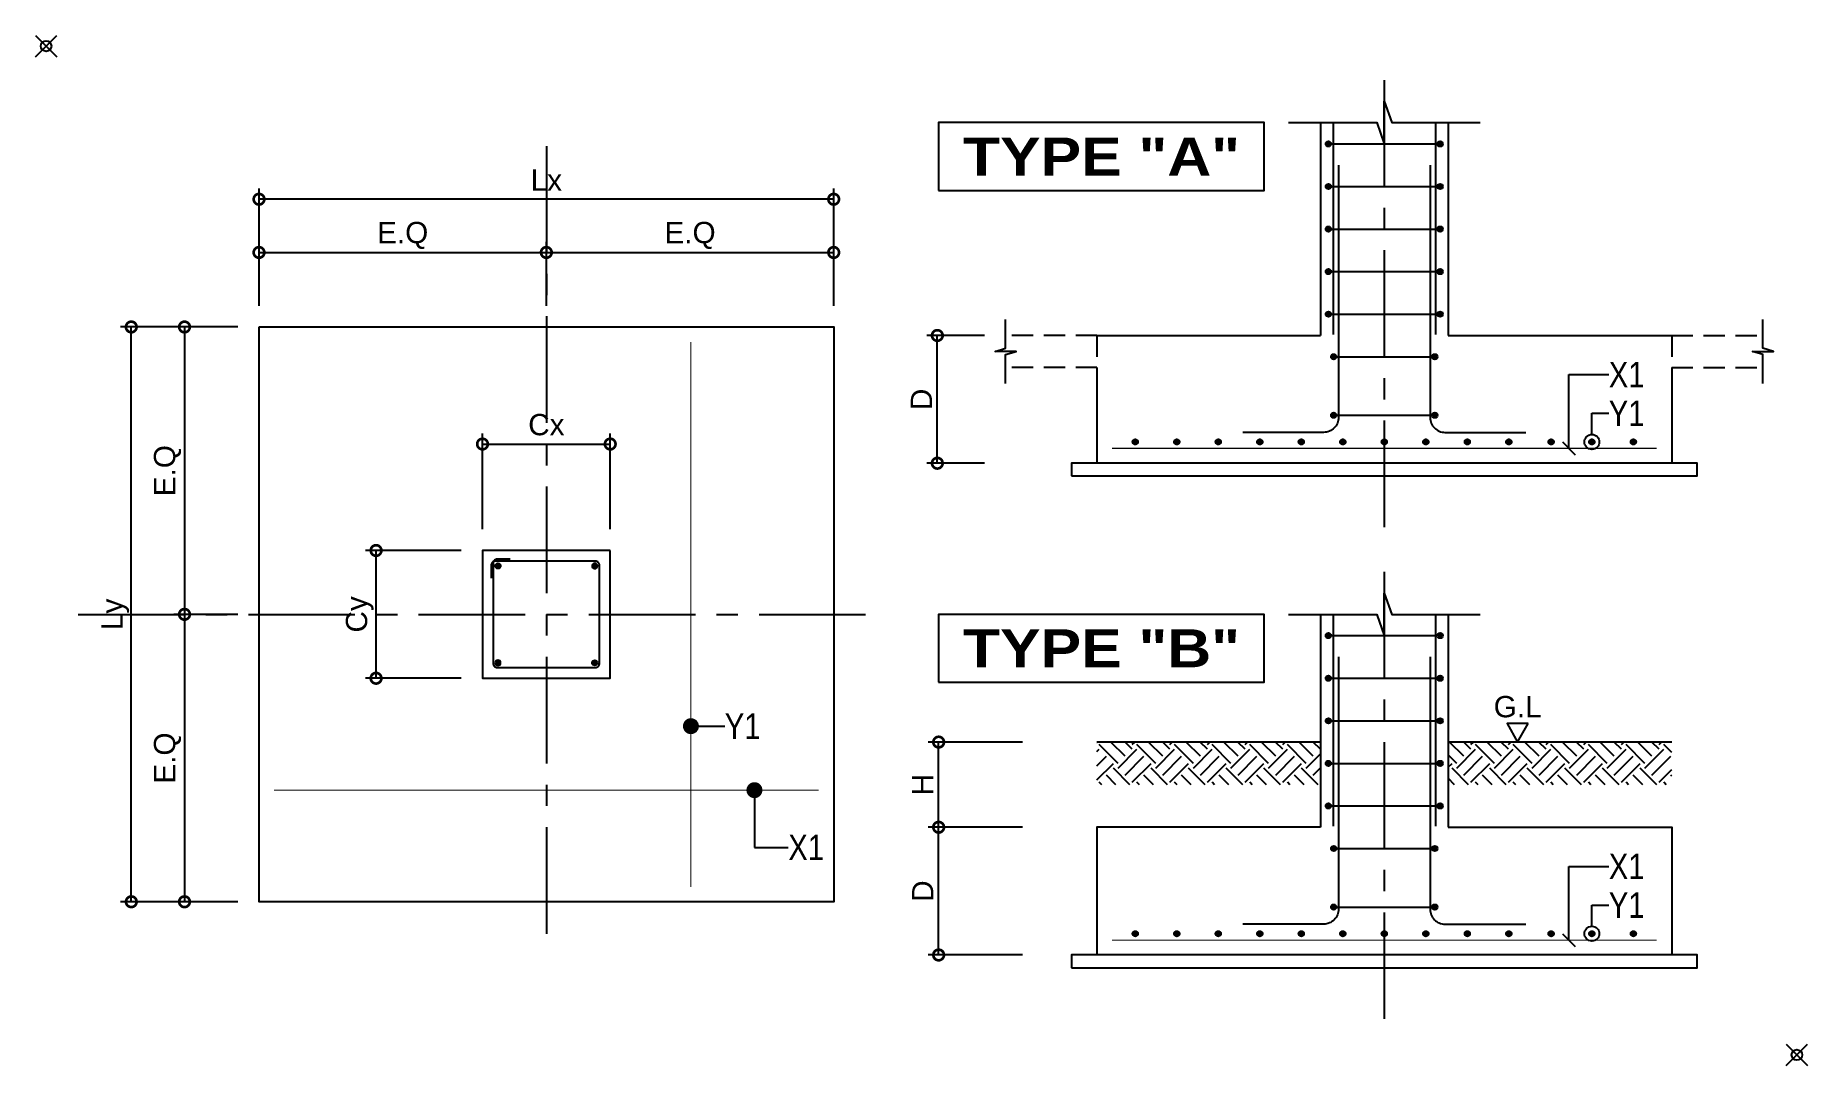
# Model space of a CAD drawing. Extents: x -50 to 8275, y -1467 to 3372.
import ezdxf
from ezdxf.enums import TextEntityAlignment as Align

# ---------------------------------------------------------------- set-up
doc = ezdxf.new("R2010")
doc.units = 0
doc.header["$LTSCALE"] = 400
doc.header["$MEASUREMENT"] = 0
doc.header["$PDMODE"] = 35
doc.header["$PDSIZE"] = 50
doc.linetypes.add('CENTER', pattern=[2, 1.25, -0.25, 0.25, -0.25])
doc.linetypes.add('HIDDEN', pattern=[0.375, 0.25, -0.125])
doc.layers.get('0').update_dxf_attribs({"linetype": 'CONTINUOUS'})
for name, color, linetype in [('Bar.Column', 3, 'CONTINUOUS'), ('Bar.Foundation', 2, 'HIDDEN'), ('Bar.Hoop', 7, 'CONTINUOUS'), ('Center', 1, 'CENTER'), ('Column', 6, 'CONTINUOUS'), ('Dimension', 1, 'CONTINUOUS'), ('Foundation', 7, 'CONTINUOUS'), ('Leader', 7, 'CONTINUOUS'), ('Slab', 7, 'HIDDEN'), ('Soil', 5, 'CONTINUOUS'), ('Text', 3, 'HIDDEN')]:
    doc.layers.add(name, color=color, linetype=linetype)
doc.styles.add('DimText', font='arial.ttf')
doc.styles.add('RebarIndex', font='ARIALN.TTF')
doc.styles.add('Title', font='ariblk.ttf')

# ---------------------------------------------------------------- blocks, each defined once
blk = doc.blocks.new('Rebar')
at = {"ltscale": 5}
h = blk.add_hatch(color=256, dxfattribs=at)
edge = h.paths.add_edge_path()
edge.add_arc((4541.3, 10115.6), 12.5, 0, 360)
blk.add_circle((4541.3, 10115.6), 12.5, dxfattribs=at)
blk = doc.blocks.new('*U3')
blk.add_lwpolyline([(-150, 0), (-15, 0), (0, -50), (0, 0), (0, 50), (15, 0), (150, 0)])
blk = doc.blocks.new('*U4')
blk.add_lwpolyline([(-450, 0), (-35, 0), (0, -100), (0, 0), (0, 100), (35, 0), (450, 0)])
blk = doc.blocks.new('_DotSmall')
at = {"color": 0, "linetype": 'ByBlock', "const_width": 0.5}
blk.add_lwpolyline([(-0.0625, 0, 1), (0.0625, 0, 1)], format="xyb", close=True, dxfattribs=at)

msp = doc.modelspace()

# ---------------------------------------------------------------- hatches: boundary and pattern name
at = {"layer": 'Soil', "ltscale": 5}
h = msp.add_hatch(dxfattribs=at)
h.set_pattern_fill('EARTH', color=256, scale=500, angle=45, style=0)
h.set_pattern_definition([(45, (-10100.2, 394.05), (1e-14, 176.7767), [125, -125]), (45, (-10133.34, 427.19), (1e-14, 176.7767), [125, -125]), (45, (-10166.49, 460.34), (1e-14, 176.7767), [125, -125]), (135, (-10166.49, 482.43), (-176.7767, 1e-14), [125, -125]), (135, (-10133.34, 515.58), (-176.7767, 1e-14), [125, -125]), (135, (-10100.2, 548.73), (-176.7767, 1e-14), [125, -125])])
h.paths.add_polyline_path([(4937.1, 52.2), (4937.1, -147.8), (5987.1, -147.8), (5987.1, 52.2)])
h.paths.add_polyline_path([(7637.1, -147.8), (7637.1, 52.2), (6587.1, 52.2), (6587.1, -147.8)])

# ---------------------------------------------------------------- linework, layer by layer
at = {"ltscale": 5}
for p, q in [((5987.1, 52.2), (4937.1, 52.2)), ((7637.1, 52.2), (6587.1, 52.2))]:
    msp.add_line(p, q, dxfattribs=at)
for points in [[(4193.3, 2643.4), (5723.3, 2643.4), (5723.3, 2962.2), (4193.3, 2962.2)], [(4817.1, 1302.2), (7757.1, 1302.2), (7757.1, 1362.2), (4817.1, 1362.2)], [(4193.3, 333.4), (5723.3, 333.4), (5723.3, 652.2), (4193.3, 652.2)], [(6963.5, 138.8), (6863.5, 138.8), (6913.5, 52.2)], [(4817.1, -1007.8), (7757.1, -1007.8), (7757.1, -947.8), (4817.1, -947.8)]]:
    msp.add_lwpolyline(points, close=True)
for p in [(0, 3321.6), (8225.5, -1417.2)]:
    msp.add_point(p)
at = {"layer": 'Bar.Column'}
for points in [[(6047.1, 2962.2), (6047.1, 1967.2)], [(6527.1, 2962.2), (6527.1, 1967.2)], [(5986.9, 2663.5), (5987.1, 2663.3)], [(6047.1, 652.2), (6047.1, -342.8)], [(6527.1, 652.2), (6527.1, -342.8)]]:
    msp.add_lwpolyline(points, dxfattribs=at)
for points in [[(6072.1, 2762.2), (6072.1, 1577.2, -0.414214), (6002.1, 1507.2), (5622.1, 1507.2)], [(6502.1, 2762.2), (6502.1, 1577.2, 0.414214), (6572.1, 1507.2), (6952.1, 1507.2)], [(6072.1, 452.2), (6072.1, -732.8, -0.414214), (6002.1, -802.8), (5622.1, -802.8)], [(6502.1, 452.2), (6502.1, -732.8, 0.414214), (6572.1, -802.8), (6952.1, -802.8)]]:
    msp.add_lwpolyline(points, format="xyb", dxfattribs=at)
at = {"layer": 'Bar.Column', "color": 3}
msp.add_lwpolyline([(2180.3, 912.2), (2120.3, 912.2, 0.414214), (2100.3, 892.2), (2100.3, 422.2, 0.414214), (2120.3, 402.2), (2580.3, 402.2, 0.414214), (2600.3, 422.2), (2600.3, 882.2, 0.414214), (2580.3, 902.2), (2110.3, 902.2, 0.414214), (2090.3, 882.2), (2090.3, 822.2)], format="xyb", dxfattribs=at)
at = {"layer": 'Bar.Foundation', "const_width": 5}
for points in [[(3029.5, 1932.2), (3029.5, -627.8)], [(5007.1, 1432.2), (7567.1, 1432.2)], [(1070.3, -173.5), (3630.3, -173.5)], [(5007.1, -877.8), (7567.1, -877.8)]]:
    msp.add_lwpolyline(points, dxfattribs=at)
at = {"layer": 'Bar.Hoop'}
for points in [[(6027.1, 2862.2), (6547.1, 2862.2)], [(6027.1, 2662.2), (6547.1, 2662.2)], [(6027.1, 2462.2), (6547.1, 2462.2)], [(6027.1, 2262.2), (6547.1, 2262.2)], [(6027.1, 2062.2), (6547.1, 2062.2)], [(6052.1, 1862.2), (6522.1, 1862.2)], [(6052.1, 1587.2), (6522.1, 1587.2)], [(6029.6, 552.2), (6549.6, 552.2)], [(6027.1, 352.2), (6547.1, 352.2)], [(6027.1, 152.2), (6547.1, 152.2)], [(6027.1, -47.8), (6547.1, -47.8)], [(6027.1, -247.8), (6547.1, -247.8)], [(6052.1, -447.8), (6522.1, -447.8)], [(6052.1, -722.8), (6522.1, -722.8)]]:
    msp.add_lwpolyline(points, dxfattribs=at)
at = {"layer": 'Center'}
for points in [[(6287.1, 3162.2), (6287.1, 1052.2)], [(2350.3, 2852.2), (2350.3, -947.8)], [(6287.1, 852.2), (6287.1, -1257.8)], [(150.3, 652.2), (3950.3, 652.2)]]:
    msp.add_lwpolyline(points, dxfattribs=at)
at = {"layer": 'Column', "color": 6}
msp.add_lwpolyline([(2650.3, 952.2), (2050.3, 952.2), (2050.3, 352.2), (2650.3, 352.2)], close=True, dxfattribs=at)
at = {"layer": 'Dimension'}
for p, q in [((1000.3, 2102.2), (1000.3, 2652.2)), ((3700.3, 2602.2), (1000.3, 2602.2)), ((3700.3, 2102.2), (3700.3, 2652.2)), ((1000.3, 2102.2), (1000.3, 2402.2)), ((1000.3, 2352.2), (2350.3, 2352.2)), ((2350.3, 2102.2), (2350.3, 2402.2)), ((2350.3, 2102.2), (2350.3, 2402.2)), ((2350.3, 2352.2), (3700.3, 2352.2)), ((3700.3, 2102.2), (3700.3, 2402.2)), ((900.3, 2002.2), (350.3, 2002.2)), ((400.3, -697.8), (400.3, 2002.2)), ((900.3, 2002.2), (600.3, 2002.2)), ((650.3, 2002.2), (650.3, 652.2)), ((4408.1, 1962.2), (4137.1, 1962.2)), ((4187.1, 1362.2), (4187.1, 1962.2)), ((2050.3, 1052.2), (2050.3, 1502.2)), ((2650.3, 1052.2), (2650.3, 1502.2)), ((2050.3, 1452.2), (2650.3, 1452.2)), ((4408.1, 1362.2), (4137.1, 1362.2)), ((1950.3, 952.2), (1500.3, 952.2)), ((1550.3, 352.2), (1550.3, 952.2)), ((900.3, 652.2), (600.3, 652.2)), ((900.3, 652.2), (600.3, 652.2)), ((650.3, 652.2), (650.3, -697.8)), ((1950.3, 352.2), (1500.3, 352.2)), ((4587.1, 52.2), (4143.3, 52.2)), ((4193.3, -347.8), (4193.3, 52.2)), ((4587.1, -347.8), (4143.3, -347.8)), ((4193.3, -947.8), (4193.3, -347.8)), ((4587.1, -347.8), (4393.3, -347.8)), ((900.3, -697.8), (350.3, -697.8)), ((900.3, -697.8), (600.3, -697.8)), ((4587.1, -947.8), (4143.3, -947.8))]:
    msp.add_line(p, q, dxfattribs=at)
at = {"layer": 'Foundation'}
for points in [[(5987.1, 2962.2), (5987.1, 1962.2)], [(6587.1, 2962.2), (6587.1, 1962.2)], [(4937.1, 1962.2), (5987.1, 1962.2)], [(6587.1, 1962.2), (7637.1, 1962.2)], [(4937.1, 1812.2), (4937.1, 1362.2)], [(7637.1, 1812.2), (7637.1, 1362.2)], [(5987.1, 652.2), (5987.1, -347.8)], [(6587.1, 652.2), (6587.1, -347.8)], [(5987.1, -347.8), (4937.1, -347.8), (4937.1, -947.8)], [(6587.1, -347.8), (7637.1, -347.8), (7637.1, -947.8)]]:
    msp.add_lwpolyline(points, dxfattribs=at)
msp.add_lwpolyline([(1000.3, 2002.2), (3700.3, 2002.2), (3700.3, -697.8), (1000.3, -697.8)], close=True, dxfattribs=at)
at = {"layer": 'Leader'}
for p, q in [((7154.1, 1432.2), (7154.1, 1778.4)), ((7154.1, 1778.4), (7341.6, 1778.4)), ((7262.1, 1497.2), (7262.1, 1596.6)), ((7262.1, 1596.6), (7341.6, 1596.6)), ((7124.1, 1462.2), (7184.1, 1402.2)), ((3029.5, 127), (3188.5, 127)), ((3327.9, -173.5), (3327.9, -442.3)), ((3327.9, -442.3), (3486.9, -442.3)), ((7154.1, -877.8), (7154.1, -531.6)), ((7154.1, -531.6), (7341.6, -531.6)), ((7262.1, -812.8), (7262.1, -713.4)), ((7262.1, -713.4), (7341.6, -713.4)), ((7124.1, -847.8), (7184.1, -907.8))]:
    msp.add_line(p, q, dxfattribs=at)
at = {"layer": 'Leader', "const_width": 37.5}
for points in [[(3029.5, 108.3, 1), (3029.5, 145.8, 1)], [(3327.9, -192.3, 1), (3327.9, -154.8, 1)]]:
    msp.add_lwpolyline(points, format="xyb", close=True, dxfattribs=at)
at = {"layer": 'Leader'}
for centre in [(7262.1, 1462.2), (7262.1, -847.8)]:
    msp.add_circle(centre, 35, dxfattribs=at)
at = {"layer": 'Slab'}
for points in [[(4937.1, 1962.2), (4508.1, 1962.2)], [(4937.1, 1962.2), (4937.1, 1812.2)], [(7637.1, 1962.2), (7637.1, 1812.2)], [(7637.1, 1962.2), (8066.1, 1962.2)], [(4937.1, 1812.2), (4508.1, 1812.2)], [(7637.1, 1812.2), (8066.1, 1812.2)]]:
    msp.add_lwpolyline(points, dxfattribs=at)
at = {"layer": 'Soil'}
msp.add_lwpolyline([(5986.9, 353.5), (5987.1, 353.3)], dxfattribs=at)

# ---------------------------------------------------------------- block references
for p in [(6287.1, 2962.2), (6287.1, 652.2)]:
    msp.add_blockref('*U4', p)
at = {"rotation": 90}
msp.add_blockref('*U3', (4508.1, 1887.2), dxfattribs=at)
at = {"xscale": -1, "rotation": 270}
msp.add_blockref('*U3', (8066.1, 1887.2), dxfattribs=at)
at = {"layer": 'Bar.Column', "color": 2}
for p in [(1483.3, -7253.4), (2008.3, -7253.4), (1483.3, -7453.4), (2008.3, -7453.4), (1483.3, -7653.4), (2008.3, -7653.4), (1483.3, -7853.4), (2008.3, -7853.4), (1483.3, -8053.4), (2008.3, -8053.4), (1508.3, -8253.4), (1983.3, -8253.4), (1508.3, -8528.4), (1983.3, -8528.4), (-2418.5, -9235.9), (1483.3, -9563.4), (2008.3, -9563.4), (1483.3, -9763.4), (2008.3, -9763.4), (1483.3, -9963.4), (2008.3, -9963.4), (1483.3, -10163.4), (2008.3, -10163.4), (1483.3, -10363.4), (2008.3, -10363.4), (1508.3, -10563.4), (1983.3, -10563.4), (1508.3, -10838.4), (1983.3, -10838.4)]:
    msp.add_blockref('Rebar', p, dxfattribs=at)
at = {"layer": 'Bar.Column', "color": 2, "xscale": -1}
msp.add_blockref('Rebar', (7119.1, -9235.9), dxfattribs=at)
at = {"layer": 'Bar.Column', "color": 2, "xscale": -1, "rotation": 180}
msp.add_blockref('Rebar', (-2418.5, 10540.3), dxfattribs=at)
at = {"layer": 'Bar.Column', "color": 2, "rotation": 180}
msp.add_blockref('Rebar', (7119.1, 10540.3), dxfattribs=at)
at = {"layer": 'Bar.Foundation', "color": 2}
for p in [(575.8, -8653.4), (770.8, -8653.4), (965.8, -8653.4), (1160.8, -8653.4), (1355.8, -8653.4), (1550.8, -8653.4), (1745.8, -8653.4), (1940.8, -8653.4), (2135.8, -8653.4), (2330.8, -8653.4), (2529.3, -8653.4), (2720.8, -8653.4), (2915.8, -8653.4), (575.8, -10963.4), (770.8, -10963.4), (965.8, -10963.4), (1160.8, -10963.4), (1355.8, -10963.4), (1550.8, -10963.4), (1745.8, -10963.4), (1940.8, -10963.4), (2135.8, -10963.4), (2330.8, -10963.4), (2529.3, -10963.4), (2720.8, -10963.4), (2915.8, -10963.4)]:
    msp.add_blockref('Rebar', p, dxfattribs=at)
at = {"layer": 'Dimension', "xscale": 100, "yscale": 100, "zscale": 100}
for p, rotation in [((1000.3, 2602.2), 180), ((1000.3, 2352.2), 180), ((2350.3, 2352.2), 180), ((400.3, 2002.2), 90), ((650.3, 2002.2), 90), ((4187.1, 1962.2), 90), ((2050.3, 1452.2), 180), ((4187.1, 1362.2), 270), ((1550.3, 952.2), 90), ((650.3, 652.2), 90), ((650.3, 652.2), 270), ((1550.3, 352.2), 270), ((4193.3, 52.2), 90), ((4193.3, -347.8), 90), ((4193.3, -347.8), 270), ((400.3, -697.8), 270), ((650.3, -697.8), 270), ((4193.3, -947.8), 270)]:
    msp.add_blockref('_DotSmall', p, dxfattribs=dict(at, rotation=rotation))
for p in [(3700.3, 2602.2), (2350.3, 2352.2), (3700.3, 2352.2), (2650.3, 1452.2)]:
    msp.add_blockref('_DotSmall', p, dxfattribs=at)

# ---------------------------------------------------------------- texts
at = {"layer": 'Dimension', "color": 7, "char_height": 100, "attachment_point": 5, "style": 'DimText'}
for s, insert in [('\\A1;Lx  ', (2350.3, 2691.9)), ('\\A1;E.Q', (1675.3, 2432)), ('\\A1;E.Q', (3025.3, 2432)), ('\\A1;Cx', (2350.3, 1542.8))]:
    msp.add_mtext(s, dxfattribs=dict(at, insert=insert))
at = {"layer": 'Dimension', "color": 7, "char_height": 100, "attachment_point": 5, "rotation": 90, "style": 'DimText'}
for s, insert in [('\\A1;D ', (4112.1, 1662.2)), ('\\A1;E.Q', (570.5, 1327.2)), ('\\A1;Ly', (325.3, 652.2)), ('\\A1;Cy ', (1473.6, 652.2)), ('\\A1;E.Q', (570.5, -22.8)), ('\\A1;H', (4118.3, -147.8)), ('\\A1;D ', (4118.3, -647.8))]:
    msp.add_mtext(s, dxfattribs=dict(at, insert=insert))
at = {"layer": 'Text', "style": 'Title'}
for s, p in [('TYPE "A"', (4958.3, 2802.8)), ('TYPE "B"', (4958.3, 492.8))]:
    msp.add_text(s, height=178.5, dxfattribs=at).set_placement(p, align=Align.MIDDLE_CENTER)
at = {"layer": 'Text', "style": 'RebarIndex'}
for s, p in [('X1', (7341.6, 1778.4)), ('Y1', (7341.6, 1596.6)), ('Y1', (3188.5, 127)), ('X1', (3486.9, -442.3)), ('X1', (7341.6, -531.6)), ('Y1', (7341.6, -713.4))]:
    msp.add_text(s, height=120, dxfattribs=at).set_placement(p, align=Align.MIDDLE_LEFT)
at = {"layer": 'Text', "style": 'DimText'}
msp.add_text('G.L', height=100, dxfattribs=at).set_placement((6913.5, 138.8), align=Align.BOTTOM_CENTER)

doc.saveas('drawing.dxf')
